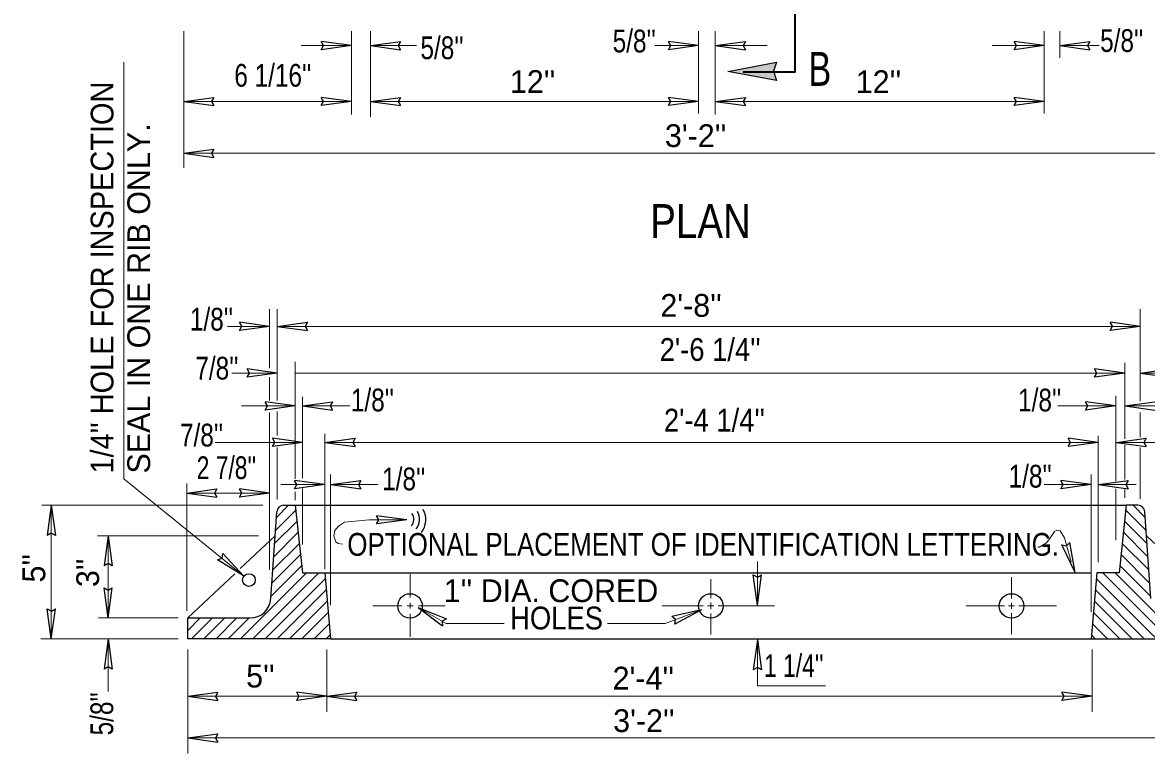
# Model space of a CAD drawing. Extents: x -330 to 37, y -28 to 237.
# Drawn here: x -293.6 to -230.1, y 102.2 to 143.5 of the extents above; entities that cross this region are included whole.
import ezdxf

# ---------------------------------------------------------------- set-up
doc = ezdxf.new("R2010")
doc.units = 0
doc.header["$LTSCALE"] = 0.51
doc.layers.add('1', color=7, linetype='Continuous', lineweight=25)

msp = doc.modelspace()

# ---------------------------------------------------------------- hatches: boundary and pattern name
at = {"layer": '1'}
msp.add_hatch(color=256, dxfattribs=at).paths.add_polyline_path([(-250.9872, 141.218), (-251.1605, 140.7066), (-250.9901, 140.1912), (-253.7425, 140.6952)])

# ---------------------------------------------------------------- linework, layer by layer
at = {"layer": '1', "lineweight": 13}
for p, q in [((-284.4792, 135.2445), (-284.4792, 142.9702)), ((-275.0104, 138.2637), (-275.0104, 142.9702)), ((-273.9348, 138.1352), (-273.9348, 142.9702)), ((-255.3953, 138.3279), (-255.3953, 142.9702)), ((-254.4541, 138.2637), (-254.4541, 142.9702)), ((-235.871, 138.3279), (-235.871, 142.9702)), ((-234.9971, 141.4756), (-234.9971, 142.9702)), ((-277.8392, 142.1608), (-275.0104, 142.1608)), ((-273.9348, 142.1608), (-271.3307, 142.1608)), ((-257.8621, 142.1608), (-255.3953, 142.1608)), ((-254.4541, 142.1608), (-251.5237, 142.1608)), ((-238.8149, 142.1608), (-235.871, 142.1608)), ((-234.9971, 142.1608), (-232.7699, 142.1608)), ((-284.4792, 138.9987), (-275.0104, 138.9987)), ((-273.9348, 138.9987), (-255.3953, 138.9987)), ((-254.4541, 138.9987), (-235.871, 138.9987)), ((-284.4792, 136.0747), (-225.3956, 136.0747)), ((-279.6302, 123.9411), (-279.6302, 127.2758)), ((-279.2015, 122.1006), (-279.2015, 127.2758)), ((-230.4444, 122.0802), (-230.4444, 127.2758)), ((-282.0089, 126.2975), (-279.6302, 126.2975)), ((-279.2015, 126.2975), (-230.4444, 126.2975)), ((-278.1792, 117.6836), (-278.1792, 124.2868)), ((-231.324, 119.951), (-231.324, 124.2305)), ((-281.7673, 123.6567), (-279.2015, 123.6567)), ((-279.6302, 122.1006), (-279.6302, 123.4196)), ((-278.1792, 123.6567), (-231.324, 123.6567)), ((-230.4444, 123.6567), (-228.0424, 123.6567)), ((-277.7738, 117.7142), (-277.7738, 122.3168)), ((-231.8268, 117.5588), (-231.8268, 122.3732)), ((-281.2127, 121.8042), (-278.1792, 121.8042)), ((-279.6302, 112.549), (-279.6302, 121.4258)), ((-279.2015, 120.1375), (-279.2015, 121.4872)), ((-277.7738, 121.8042), (-275.0971, 121.8042)), ((-235.1066, 121.8042), (-231.8268, 121.8042)), ((-231.324, 121.8042), (-228.8127, 121.8042)), ((-230.4444, 120.0431), (-230.4444, 121.4342)), ((-276.5172, 112.5866), (-276.5172, 120.2343)), ((-232.832, 112.9852), (-232.832, 120.1217)), ((-282.7026, 119.7387), (-277.7614, 119.7387)), ((-279.2015, 116.5179), (-279.2015, 119.4627)), ((-276.5048, 119.7387), (-232.8196, 119.7387)), ((-231.8143, 119.7387), (-228.2356, 119.7387)), ((-231.324, 117.6557), (-231.324, 119.6136)), ((-230.4444, 116.5543), (-230.4444, 119.4448)), ((-276.1855, 110.5534), (-276.1855, 117.9267)), ((-233.2275, 110.1541), (-233.2275, 117.9267)), ((-284.3134, 110.2264), (-284.3134, 117.4202)), ((-284.3134, 116.8824), (-279.6302, 116.8824)), ((-278.9962, 117.36), (-276.5172, 117.36)), ((-278.1792, 116.4873), (-278.1792, 116.9474)), ((-277.7738, 113.9811), (-277.7738, 117.1314)), ((-276.1855, 117.36), (-273.489, 117.36)), ((-235.8736, 117.36), (-233.2275, 117.36)), ((-232.832, 117.36), (-230.6742, 117.36)), ((-231.8268, 114.2197), (-231.8268, 117.1282)), ((-231.324, 116.6107), (-231.324, 117.0853)), ((-292.5072, 116.1926), (-280.0232, 116.1926)), ((-291.9629, 108.6418), (-291.9629, 116.1926)), ((-279.2975, 114.7661), (-278.1497, 115.9139)), ((-279.2475, 115.5078), (-278.5627, 116.1926)), ((-230.1156, 114.7661), (-231.2634, 115.9139)), ((-230.1656, 115.5078), (-230.8503, 116.1926)), ((-279.3474, 114.0244), (-278.0833, 115.2884)), ((-230.0657, 114.0244), (-231.3297, 115.2884)), ((-289.3578, 114.4663), (-280.2627, 114.4663)), ((-288.7508, 109.8232), (-288.7508, 114.4663)), ((-279.3972, 113.2827), (-278.0171, 114.663)), ((-230.0158, 113.2827), (-231.396, 114.663)), ((-279.4472, 112.541), (-277.9507, 114.0375)), ((-229.9658, 112.541), (-231.4624, 114.0375)), ((-279.4972, 111.7993), (-277.8843, 113.4122)), ((-229.9159, 111.7993), (-231.5288, 113.4122)), ((-279.5472, 111.0576), (-277.8181, 112.7867)), ((-252.0735, 110.5533), (-252.0735, 113.0227)), ((-229.866, 111.0576), (-231.595, 112.7867)), ((-281.2711, 108.6418), (-277.5437, 112.3692)), ((-280.5793, 108.6418), (-276.852, 112.3692)), ((-279.8876, 108.6418), (-276.4881, 112.0414)), ((-271.6951, 110.9723), (-271.6951, 112.3055)), ((-254.7135, 110.9345), (-254.7135, 112.0169)), ((-237.7167, 110.9192), (-237.7167, 112.1272)), ((-229.5255, 108.6418), (-232.925, 112.0414)), ((-228.8337, 108.6418), (-232.5611, 112.3692)), ((-228.142, 108.6418), (-231.8693, 112.3692)), ((-279.1958, 108.6418), (-276.4316, 111.4062)), ((-230.2172, 108.6418), (-232.9815, 111.4062)), ((-278.504, 108.6418), (-276.375, 110.7709)), ((-273.7903, 110.509), (-272.1619, 110.509)), ((-271.8658, 110.509), (-271.5281, 110.509)), ((-271.6951, 110.3684), (-271.6951, 110.6722)), ((-271.2244, 110.509), (-269.7214, 110.509)), ((-257.4539, 110.5078), (-255.1349, 110.5078)), ((-254.8919, 110.5078), (-254.5313, 110.5078)), ((-254.7135, 110.3192), (-254.7135, 110.6914)), ((-254.2885, 110.5078), (-251.1104, 110.5078)), ((-240.2862, 110.5052), (-238.1076, 110.5052)), ((-237.8912, 110.5052), (-237.5458, 110.5052)), ((-237.7167, 110.3457), (-237.7167, 110.6762)), ((-237.3105, 110.5052), (-235.1848, 110.5052)), ((-230.9091, 108.6418), (-233.0381, 110.7709)), ((-277.8123, 108.6418), (-276.3185, 110.1357)), ((-271.6951, 108.7503), (-271.6951, 110.0493)), ((-269.6578, 109.519), (-271.242, 110.4107)), ((-257.2783, 109.519), (-255.2313, 110.2805)), ((-254.7135, 108.8871), (-254.7135, 110.0722)), ((-237.7167, 108.9062), (-237.7167, 110.0988)), ((-231.6008, 108.6418), (-233.0946, 110.1357)), ((-289.3015, 109.8232), (-284.7952, 109.8232)), ((-284.2599, 109.1118), (-283.5486, 109.8232)), ((-284.0382, 108.6418), (-282.8569, 109.8232)), ((-283.3463, 108.6418), (-282.1651, 109.8232)), ((-282.6546, 108.6418), (-281.4733, 109.8232)), ((-281.9629, 108.6418), (-280.7816, 109.8232)), ((-277.1205, 108.6418), (-276.2619, 109.5004)), ((-269.6578, 109.519), (-266.3799, 109.519)), ((-257.2783, 109.519), (-260.5387, 109.519)), ((-232.2926, 108.6418), (-233.1512, 109.5004)), ((-292.5635, 108.6418), (-284.7952, 108.6418)), ((-288.7508, 105.6735), (-288.7508, 108.6418)), ((-276.4287, 108.6418), (-276.2054, 108.8653)), ((-232.9843, 108.6418), (-233.2077, 108.8653)), ((-284.2599, 102.167), (-284.2599, 108.0434)), ((-276.3995, 104.531), (-276.3995, 108.0434)), ((-233.1698, 104.531), (-233.1698, 108.0434)), ((-284.2599, 103.0443), (-225.2922, 103.0443))]:
    msp.add_line(p, q, dxfattribs=at)
at = {"layer": '1'}
for p, q in [((-275.0104, 142.1608), (-276.7134, 142.3947)), ((-273.9348, 142.1608), (-272.2317, 142.3947)), ((-255.3953, 142.1608), (-257.0983, 142.3947)), ((-254.4541, 142.1608), (-252.7511, 142.3947)), ((-235.871, 142.1608), (-237.574, 142.3947)), ((-234.9971, 142.1608), (-233.2941, 142.3947)), ((-234.9971, 142.1608), (-233.2941, 142.3947)), ((-275.0104, 142.1608), (-276.7134, 141.9267)), ((-273.9348, 142.1608), (-272.2317, 141.9267)), ((-255.3953, 142.1608), (-257.0983, 141.9267)), ((-254.4541, 142.1608), (-252.7511, 141.9267)), ((-235.871, 142.1608), (-237.574, 141.9267)), ((-234.9971, 142.1608), (-233.2941, 141.9267)), ((-234.9971, 142.1608), (-233.2941, 141.9267)), ((-284.4792, 138.9987), (-282.7763, 139.2327)), ((-275.0104, 138.9987), (-276.7134, 139.2327)), ((-273.9348, 138.9987), (-272.2317, 139.2327)), ((-255.3953, 138.9987), (-257.0983, 139.2327)), ((-254.4541, 138.9987), (-252.7511, 139.2327)), ((-235.871, 138.9987), (-237.574, 139.2327)), ((-284.4792, 138.9987), (-282.7763, 138.7647)), ((-275.0104, 138.9987), (-276.7134, 138.7647)), ((-273.9348, 138.9987), (-272.2317, 138.7647)), ((-255.3953, 138.9987), (-257.0983, 138.7647)), ((-254.4541, 138.9987), (-252.7511, 138.7647)), ((-235.871, 138.9987), (-237.574, 138.7647)), ((-284.4792, 136.0747), (-282.7763, 136.3088)), ((-284.4792, 136.0747), (-282.7763, 135.8407)), ((-279.6302, 126.2975), (-281.3332, 126.5315)), ((-279.2015, 126.2975), (-277.4985, 126.5315)), ((-230.4444, 126.2975), (-232.1474, 126.5315)), ((-279.6302, 126.2975), (-281.3332, 126.0635)), ((-279.2015, 126.2975), (-277.4985, 126.0635)), ((-230.4444, 126.2975), (-232.1474, 126.0635)), ((-279.2015, 123.6567), (-280.9045, 123.8907)), ((-231.324, 123.6567), (-233.027, 123.8907)), ((-230.4444, 123.6567), (-228.7414, 123.8907)), ((-279.2015, 123.6567), (-280.9045, 123.4227)), ((-231.324, 123.6567), (-233.027, 123.4227)), ((-230.4444, 123.6567), (-228.7414, 123.4227)), ((-278.1792, 121.8042), (-279.8822, 122.0382)), ((-277.7738, 121.8042), (-276.0708, 122.0382)), ((-231.8268, 121.8042), (-233.5297, 122.0382)), ((-231.324, 121.8042), (-229.621, 122.0382)), ((-278.1792, 121.8042), (-279.8822, 121.5702)), ((-277.7738, 121.8042), (-276.0708, 121.5702)), ((-231.8268, 121.8042), (-233.5297, 121.5702)), ((-231.324, 121.8042), (-229.621, 121.5702)), ((-277.7614, 119.7387), (-279.4644, 119.9727)), ((-277.7614, 119.7387), (-279.4644, 119.5048)), ((-276.5048, 119.7387), (-274.8018, 119.9727)), ((-276.5048, 119.7387), (-274.8018, 119.5048)), ((-232.8196, 119.7387), (-234.5226, 119.9727)), ((-232.8196, 119.7387), (-234.5226, 119.5048)), ((-231.8143, 119.7387), (-230.1113, 119.9727)), ((-231.8143, 119.7387), (-230.1113, 119.5048)), ((-276.5172, 117.36), (-278.2202, 117.594)), ((-276.5172, 117.36), (-278.2202, 117.594)), ((-276.1855, 117.36), (-274.4825, 117.594)), ((-233.2275, 117.36), (-234.9305, 117.594)), ((-232.832, 117.36), (-231.129, 117.594)), ((-284.3134, 116.8824), (-282.6104, 117.1164)), ((-284.3134, 116.8824), (-282.6104, 116.6484)), ((-279.6302, 116.8824), (-281.3332, 117.1164)), ((-279.6302, 116.8824), (-281.3332, 116.6484)), ((-276.5172, 117.36), (-278.2202, 117.126)), ((-276.5172, 117.36), (-278.2202, 117.126)), ((-276.1855, 117.36), (-274.4825, 117.126)), ((-233.2275, 117.36), (-234.9305, 117.126)), ((-232.832, 117.36), (-231.129, 117.126)), ((-291.9629, 116.1926), (-292.1969, 114.4896)), ((-291.9629, 116.1926), (-291.7289, 114.4896)), ((-279.5565, 110.9183), (-279.226, 115.8275)), ((-278.1792, 116.1926), (-231.2338, 116.1926)), ((-271.8836, 115.3753), (-273.5877, 115.6017)), ((-271.8836, 115.3753), (-273.5877, 115.6017)), ((-229.8566, 110.9183), (-230.1871, 115.8275)), ((-271.8836, 115.3753), (-273.5855, 115.1337)), ((-271.8836, 115.3753), (-273.5855, 115.1337)), ((-288.7508, 114.4663), (-288.9848, 112.7632)), ((-288.7508, 114.4663), (-288.5168, 112.7632)), ((-281.2855, 112.6175), (-279.3177, 114.4663)), ((-225.1532, 109.8232), (-230.0954, 114.4663)), ((-234.1292, 112.3964), (-234.8692, 113.948)), ((-234.1292, 112.3964), (-234.4232, 114.0901)), ((-281.0977, 112.2122), (-282.5691, 113.101)), ((-281.0977, 112.2122), (-282.2748, 113.4649)), ((-284.2599, 109.8232), (-281.6025, 112.3197)), ((-276.5172, 112.3692), (-233.2275, 112.3692)), ((-252.0735, 110.5533), (-252.3075, 112.2563)), ((-252.0735, 110.5533), (-251.8395, 112.2563)), ((-288.7508, 109.8232), (-288.9848, 111.5262)), ((-288.7508, 109.8232), (-288.5168, 111.5262)), ((-291.9629, 108.6418), (-292.1969, 110.3448)), ((-291.9629, 108.6418), (-291.7289, 110.3448)), ((-271.242, 110.4107), (-269.6432, 109.7792)), ((-271.242, 110.4107), (-269.8727, 109.3714)), ((-255.2313, 110.2805), (-256.9091, 109.906)), ((-255.2313, 110.2805), (-256.7459, 109.4674)), ((-284.2599, 109.8036), (-284.2403, 109.8232)), ((-288.7508, 108.6418), (-288.9848, 106.9388)), ((-288.7508, 108.6418), (-288.5168, 106.9388)), ((-276.1855, 108.6418), (-233.2275, 108.6418)), ((-252.0735, 108.59), (-252.3075, 106.887)), ((-252.0735, 108.59), (-251.8395, 106.887)), ((-284.2599, 105.3983), (-282.5569, 105.6323)), ((-276.3995, 105.3983), (-278.1025, 105.6323)), ((-276.3995, 105.3983), (-274.6965, 105.6323)), ((-233.1698, 105.3983), (-234.8728, 105.6323)), ((-284.2599, 105.3983), (-282.5569, 105.1643)), ((-276.3995, 105.3983), (-278.1025, 105.1643)), ((-276.3995, 105.3983), (-274.6965, 105.1643)), ((-233.1698, 105.3983), (-234.8728, 105.1643)), ((-284.2599, 103.0443), (-282.5569, 103.2783)), ((-284.2599, 103.0443), (-282.5569, 102.8103))]:
    msp.add_line(p, q, dxfattribs=at)
at = {"layer": '1', "lineweight": 35}
msp.add_lwpolyline([(-252.8836, 140.6822), (-249.9487, 140.6822), (-249.9487, 144.4947)], dxfattribs=at)
at = {"layer": '1'}
for points in [[(-276.7134, 141.9267), (-276.5817, 142.1632), (-276.7134, 142.3947)], [(-272.2317, 142.3947), (-272.3635, 142.1583), (-272.2317, 141.9267)], [(-257.0983, 141.9267), (-256.9665, 142.1632), (-257.0983, 142.3947)], [(-252.7511, 142.3947), (-252.8828, 142.1583), (-252.7511, 141.9267)], [(-237.574, 141.9267), (-237.4423, 142.1632), (-237.574, 142.3947)], [(-233.2941, 142.3947), (-233.4258, 142.1583), (-233.2941, 141.9267)], [(-233.2941, 142.3947), (-233.4258, 142.1583), (-233.2941, 141.9267)], [(-282.7763, 139.2327), (-282.908, 138.9963), (-282.7763, 138.7647)], [(-276.7134, 138.7647), (-276.5817, 139.0011), (-276.7134, 139.2327)], [(-272.2317, 139.2327), (-272.3635, 138.9963), (-272.2317, 138.7647)], [(-257.0983, 138.7647), (-256.9665, 139.0011), (-257.0983, 139.2327)], [(-252.7511, 139.2327), (-252.8828, 138.9963), (-252.7511, 138.7647)], [(-237.574, 138.7647), (-237.4423, 139.0011), (-237.574, 139.2327)], [(-282.7763, 136.3088), (-282.908, 136.0723), (-282.7763, 135.8407)], [(-281.3332, 126.0635), (-281.2014, 126.2999), (-281.3332, 126.5315)], [(-277.4985, 126.5315), (-277.6302, 126.2951), (-277.4985, 126.0635)], [(-232.1474, 126.0635), (-232.0157, 126.2999), (-232.1474, 126.5315)], [(-280.9045, 123.4227), (-280.7727, 123.6591), (-280.9045, 123.8907)], [(-233.027, 123.4227), (-232.8953, 123.6591), (-233.027, 123.8907)], [(-279.8822, 121.5702), (-279.7505, 121.8066), (-279.8822, 122.0382)], [(-276.0708, 122.0382), (-276.2026, 121.8017), (-276.0708, 121.5702)], [(-233.5297, 121.5702), (-233.398, 121.8066), (-233.5297, 122.0382)], [(-279.4644, 119.5048), (-279.3327, 119.7412), (-279.4644, 119.9727)], [(-274.8018, 119.9727), (-274.9336, 119.7363), (-274.8018, 119.5048)], [(-234.5226, 119.5048), (-234.3908, 119.7412), (-234.5226, 119.9727)], [(-230.1113, 119.9727), (-230.2431, 119.7363), (-230.1113, 119.5048)], [(-278.2202, 117.126), (-278.0885, 117.3624), (-278.2202, 117.594)], [(-278.2202, 117.126), (-278.0885, 117.3624), (-278.2202, 117.594)], [(-274.4825, 117.594), (-274.6142, 117.3576), (-274.4825, 117.126)], [(-234.9305, 117.126), (-234.7987, 117.3624), (-234.9305, 117.594)], [(-231.129, 117.594), (-231.2608, 117.3576), (-231.129, 117.126)], [(-282.6104, 117.1164), (-282.7422, 116.88), (-282.6104, 116.6484)], [(-281.3332, 116.6484), (-281.2014, 116.8848), (-281.3332, 117.1164)], [(-278.8356, 116.1926), (-278.1792, 116.1926), (-277.7738, 112.3692), (-276.5172, 112.3692), (-276.1855, 108.6418), (-284.2599, 108.6418)], [(-273.5855, 115.1337), (-273.4548, 115.3707), (-273.5877, 115.6017)], [(-273.5855, 115.1337), (-273.4548, 115.3707), (-273.5877, 115.6017)], [(-230.5775, 116.1926), (-231.2338, 116.1926), (-231.6393, 112.3692), (-232.8958, 112.3692), (-233.2276, 108.6418), (-225.1532, 108.6418)], [(-291.7289, 114.4896), (-291.9653, 114.6213), (-292.1969, 114.4896)], [(-234.8692, 113.948), (-234.6039, 113.8942), (-234.4232, 114.0901)], [(-282.5691, 113.101), (-282.3179, 113.202), (-282.2748, 113.4649)], [(-288.5168, 112.7632), (-288.7532, 112.895), (-288.9848, 112.7632)], [(-252.3075, 112.2563), (-252.0711, 112.1246), (-251.8395, 112.2563)], [(-288.9848, 111.5262), (-288.7484, 111.3944), (-288.5168, 111.5262)], [(-292.1969, 110.3448), (-291.9605, 110.2131), (-291.7289, 110.3448)], [(-256.7459, 109.4674), (-256.7048, 109.7349), (-256.9091, 109.906)], [(-284.2599, 108.6418), (-284.2599, 109.8232), (-280.7278, 109.8232)], [(-269.6432, 109.7792), (-269.874, 109.6379), (-269.8727, 109.3714)], [(-288.5168, 106.9388), (-288.7532, 107.0706), (-288.9848, 106.9388)], [(-251.8395, 106.887), (-252.0759, 107.0187), (-252.3075, 106.887)], [(-282.5569, 105.6323), (-282.6887, 105.3959), (-282.5569, 105.1643)], [(-278.1025, 105.1643), (-277.9708, 105.4008), (-278.1025, 105.6323)], [(-274.6965, 105.6323), (-274.8282, 105.3959), (-274.6965, 105.1643)], [(-234.8728, 105.1643), (-234.7411, 105.4008), (-234.8728, 105.6323)], [(-282.5569, 103.2783), (-282.6887, 103.0419), (-282.5569, 102.8103)]]:
    msp.add_lwpolyline(points, dxfattribs=at)
at = {"layer": '1', "lineweight": 13}
for points in [[(-281.0977, 112.2122), (-287.8727, 117.6902), (-287.8727, 141.2242)], [(-275.5121, 113.9997), (-275.7536, 114.0287), (-275.8985, 114.1253), (-276.0048, 114.4733), (-275.9468, 114.7731), (-275.7439, 115.0051), (-275.4058, 115.2275), (-274.0088, 115.3657), (-271.8836, 115.3753)], [(-234.3445, 112.9883), (-234.7212, 114.3605), (-234.9633, 114.7372), (-235.1517, 114.7909), (-235.2862, 114.7103), (-235.5553, 114.3067), (-235.7436, 114.0645), (-236.1472, 113.8223), (-236.2278, 113.8223)], [(-248.2343, 105.9924), (-252.0735, 105.9924), (-252.0735, 108.59)], [(-284.2599, 105.3983), (-276.3995, 105.3983), (-233.1698, 105.3983)]]:
    msp.add_lwpolyline(points, dxfattribs=at)
at = {"layer": '1'}
msp.add_lwpolyline([(-250.9872, 141.218), (-251.1605, 140.7066), (-250.9901, 140.1912), (-253.7425, 140.6952)], close=True, dxfattribs=at)
for centre, radius in [((-280.8017, 111.9646), 0.3599), ((-271.6962, 110.5055), 0.6905), ((-254.7065, 110.5055), 0.6905), ((-237.7169, 110.5055), 0.6905)]:
    msp.add_circle(centre, radius, dxfattribs=at)
for centre, radius, start, end in [((-278.8356, 115.8012), 0.3913, 90, 176.1564), ((-271.9932, 115.3881), 0.512, 315.52841, 40.82099), ((-271.9932, 115.3881), 0.8347, 320.02381, 32.00477), ((-271.9932, 115.3881), 1.1853, 322.04895, 28.13414), ((-230.5775, 115.8012), 0.3913, 3.8436, 90), ((-280.7278, 110.9971), 1.174, 270, 356.14841)]:
    msp.add_arc(centre, radius, start, end, dxfattribs=at)

# ---------------------------------------------------------------- texts
for s, height, width, p in [("5/8''", 1.286, 0.8, (-260.2505, 141.7724)), ("5/8''", 1.286, 0.8, (-232.7114, 141.7995)), ("5/8''", 1.286, 0.8, (-271.1097, 141.391)), ('B', 1.914, 0.75, (-249.1862, 139.8824)), ("6 1/16''", 1.286, 0.8, (-281.626, 139.836)), ('PLAN', 1.914, 0.85, (-258.1287, 131.2878)), ("1/8''", 1.286, 0.8, (-284.1329, 126.0584)), ("2'-6 1/4''", 1.286, 0.9, (-257.5949, 124.3467)), ("7/8''", 1.286, 0.8, (-283.8265, 123.2914)), ("1/8''", 1.286, 0.8, (-275.04, 121.4942)), ("1/8''", 1.286, 0.8, (-237.3461, 121.4914)), ("2'-4 1/4''", 1.286, 0.9, (-257.3544, 120.3568)), ("7/8''", 1.286, 0.8, (-284.6939, 119.5106)), ("2 7/8''", 1.286, 0.75, (-283.7508, 117.6698)), ("1/8''", 1.286, 0.8, (-273.2732, 117.0368)), ("1/8''", 1.286, 0.8, (-237.8822, 117.1895)), ('OPTIONAL PLACEMENT OF IDENTIFICATION LETTERING.', 1.286, 0.85, (-275.2397, 113.3372)), ('HOLES', 1.286, 0.9, (-266.0441, 109.1789)), ("1 1/4''", 1.286, 0.75, (-251.6989, 106.4928))]:
    msp.add_text(s, height=height, dxfattribs=dict(at, width=width)).set_placement(p)
for s, p in [("12''", (-266.0571, 139.4828)), ("12''", (-246.5172, 139.4752)), ("3'-2''", (-257.2975, 136.4292)), ("2'-8''", (-257.556, 126.8389)), ("1'' DIA. CORED", (-269.7968, 110.7205)), ("5''", (-280.9572, 105.8996)), ("2'-4''", (-260.2534, 105.7822)), ("3'-2''", (-260.2218, 103.3814))]:
    msp.add_text(s, height=1.286, dxfattribs=at).set_placement(p)
for s, width, p in [("1/4'' HOLE FOR INSPECTION", 0.95, (-288.4507, 117.9819)), ("5/8''", 0.8, (-288.4669, 103.1913))]:
    msp.add_text(s, height=1.286, rotation=90, dxfattribs=dict(at, width=width)).set_placement(p)
for s, p in [('SEAL IN ONE RIB ONLY.', (-286.3818, 117.9819)), ("5''", (-292.3062, 111.8273)), ("3''", (-289.266, 111.5691))]:
    msp.add_text(s, height=1.286, rotation=90, dxfattribs=at).set_placement(p)

doc.saveas('drawing.dxf')
